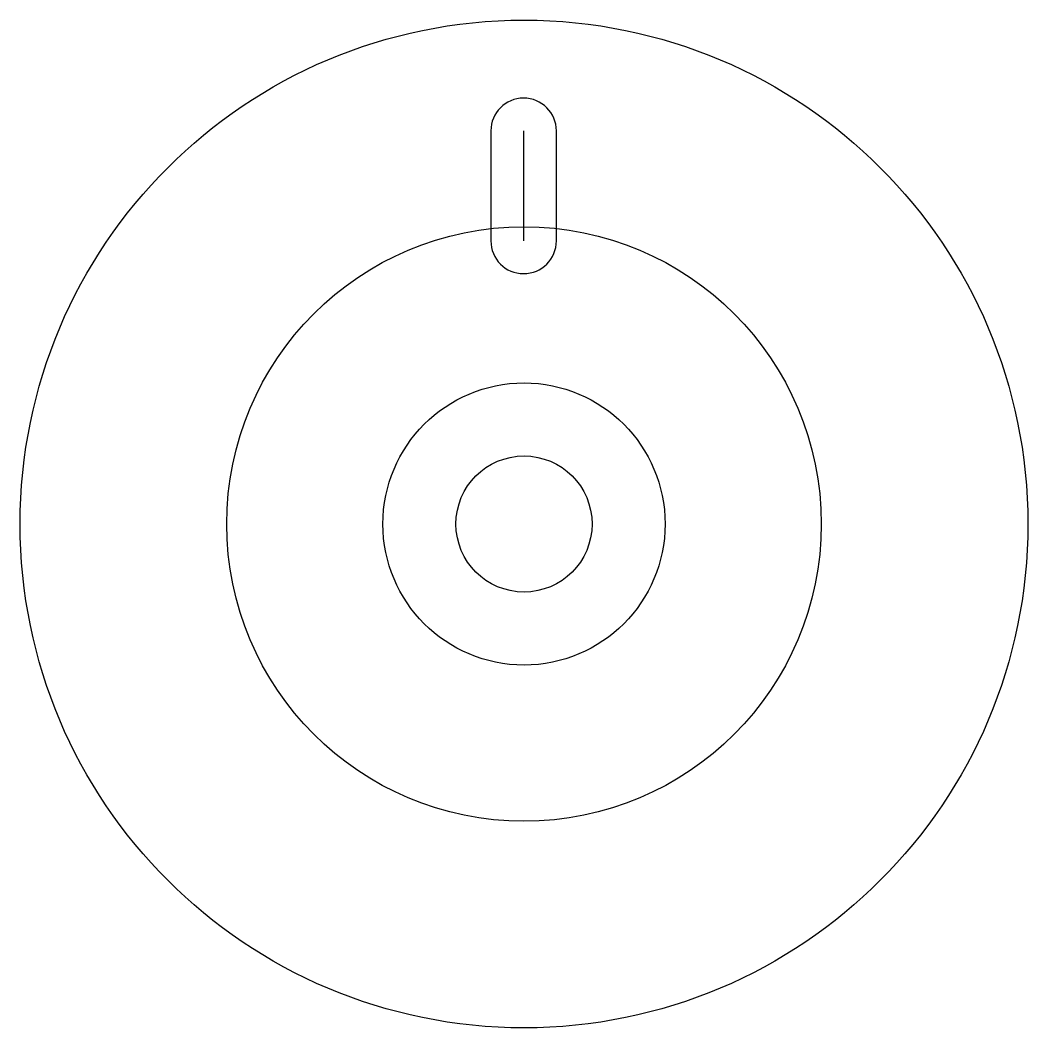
# Model space of a CAD drawing. Header units: millimetres. Extents: x -10 to 10, y -10 to 10.
import ezdxf

# ---------------------------------------------------------------- set-up
doc = ezdxf.new("R2010")
doc.units = ezdxf.units.MM
doc.layers.get('0').update_dxf_attribs({"linetype": 'CONTINUOUS'})

msp = doc.modelspace()

# ---------------------------------------------------------------- linework, layer by layer
msp.add_line((-0.008, 7.803), (-0.008, 5.619))
msp.add_lwpolyline([(-0.658, 7.803), (-0.658, 5.619, 1), (0.642, 5.619), (0.642, 7.803, 1)], format="xyb", close=True)
for radius in [10, 5.9, 2.8, 1.35]:
    msp.add_circle((0, 0), radius)

doc.saveas('drawing.dxf')
